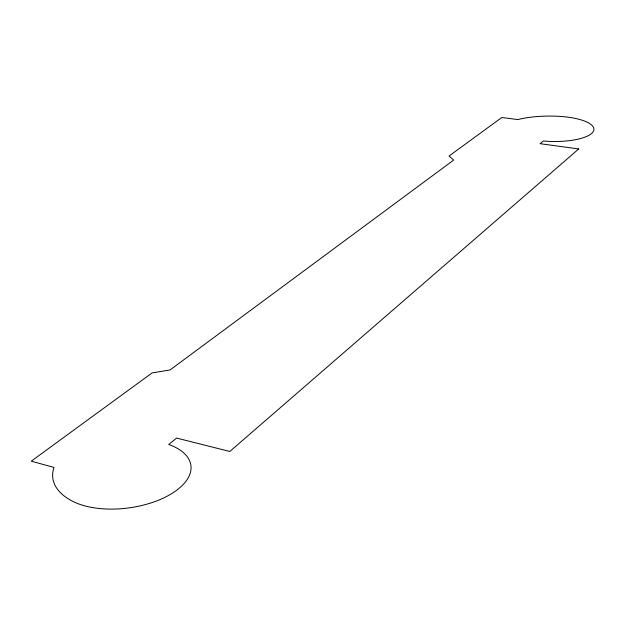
<?xml version="1.0" encoding="UTF-8"?>
<svg xmlns="http://www.w3.org/2000/svg" width="625" height="625" viewBox="0 0 625 625"><rect width="100%" height="100%" fill="white"/><g stroke="black" fill="none" stroke-linecap="round" stroke-linejoin="round"><path stroke-width="0.94" d="M578.711 148.953L229.805 451.484L176.648 438.07L168.734 444.477A67.375 33.883 -7.6 0 1 171.078 493.984A67.375 33.883 -7.6 0 1 73.531 501.727A85.953 43.023 -7.2 0 1 54.023 467.414L31.25 461.18L152.141 372.883L170.062 369.953L453.672 160.062L449.078 156.008L501.789 117.5L517.797 119.578A52.609 16.57 0.7 0 1 559.648 116.375A40.531 12.672 0.7 0 1 593.094 131.82A40.531 12.672 0.7 0 1 543.383 141L540.062 143.688L578.711 148.953"/></g></svg>
